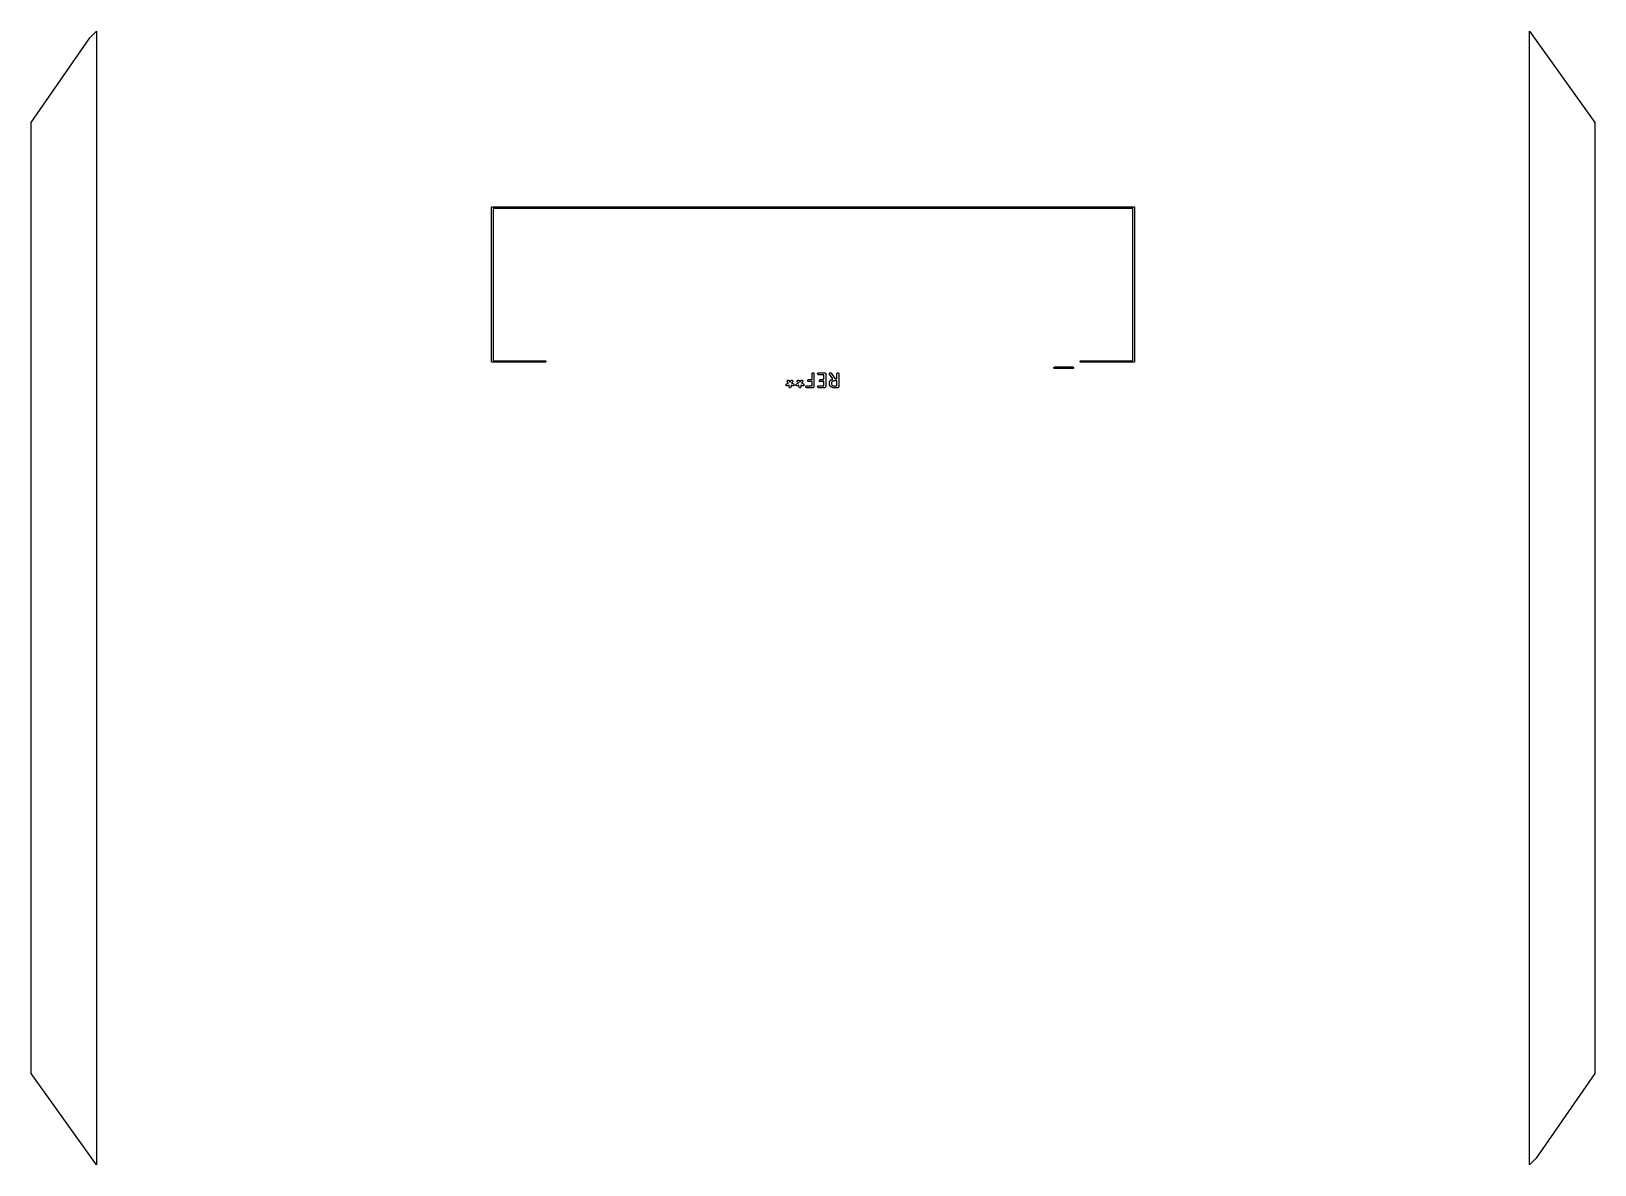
# Model space of a CAD drawing. Header units: inches. Extents: x 6.1 to 10.83, y -6.81 to -3.39.
import ezdxf

# ---------------------------------------------------------------- set-up
doc = ezdxf.new("R2010")
doc.units = ezdxf.units.IN
doc.header["$MEASUREMENT"] = 0
doc.layers.add('F.Silkscreen', color=41, linetype='CONTINUOUS', true_color=0xf2eda1)

msp = doc.modelspace()

# ---------------------------------------------------------------- linework, layer by layer
at = {"layer": 'F.Silkscreen', "linetype": 'CONTINUOUS'}
for p, q in [((6.2795, -3.4055), (6.2992, -3.3858)), ((6.2992, -3.3858), (6.2992, -6.811)), ((10.6299, -6.811), (10.6299, -3.3858)), ((10.6299, -3.3858), (10.8268, -3.6614)), ((6.1024, -3.6614), (6.2795, -3.4055)), ((6.1024, -6.5354), (6.1024, -3.6614)), ((10.8268, -3.6614), (10.8268, -6.5354)), ((7.4933, -3.9185), (7.4935, -3.9176)), ((7.4933, -4.3839), (7.4933, -3.9185)), ((7.4935, -3.9176), (7.4948, -3.9163)), ((7.4948, -3.9163), (7.4957, -3.9161)), ((7.4957, -3.9161), (9.4335, -3.9161)), ((9.4311, -3.9209), (7.498, -3.9209)), ((7.498, -3.9209), (7.498, -4.3815)), ((9.4311, -4.3815), (9.4311, -3.9209)), ((9.4335, -3.9161), (9.4344, -3.9163)), ((9.4344, -3.9163), (9.4356, -3.9176)), ((9.4356, -3.9176), (9.4358, -3.9185)), ((9.4358, -3.9185), (9.4358, -4.3839)), ((7.4935, -4.3848), (7.4933, -4.3839)), ((7.4948, -4.386), (7.4935, -4.3848)), ((7.4957, -4.3862), (7.4948, -4.386)), ((7.6551, -4.3862), (7.4957, -4.3862)), ((7.498, -4.3815), (7.6551, -4.3815)), ((7.6551, -4.3815), (7.656, -4.3817)), ((7.656, -4.386), (7.6551, -4.3862)), ((7.656, -4.3817), (7.6573, -4.383)), ((7.6573, -4.3848), (7.656, -4.386)), ((7.6573, -4.383), (7.6573, -4.3848)), ((9.2718, -4.383), (9.2731, -4.3817)), ((9.2718, -4.3848), (9.2718, -4.383)), ((9.2731, -4.386), (9.2718, -4.3848)), ((9.2731, -4.3817), (9.274, -4.3815)), ((9.274, -4.3862), (9.2731, -4.386)), ((9.274, -4.3815), (9.4311, -4.3815)), ((9.4335, -4.3862), (9.274, -4.3862)), ((9.4344, -4.386), (9.4335, -4.3862)), ((9.4356, -4.3848), (9.4344, -4.386)), ((9.4358, -4.3839), (9.4356, -4.3848)), ((8.3874, -4.4412), (8.3883, -4.4405)), ((8.3883, -4.4405), (8.3894, -4.4402)), ((8.3894, -4.4402), (8.3906, -4.4404)), ((8.3906, -4.4404), (8.3915, -4.441)), ((8.3989, -4.441), (8.3998, -4.4404)), ((8.3998, -4.4404), (8.401, -4.4402)), ((8.401, -4.4402), (8.4021, -4.4405)), ((8.4021, -4.4405), (8.403, -4.4412)), ((8.4174, -4.4412), (8.4183, -4.4405)), ((8.4183, -4.4405), (8.4194, -4.4402)), ((8.4194, -4.4402), (8.4206, -4.4404)), ((8.4206, -4.4404), (8.4215, -4.441)), ((8.4288, -4.441), (8.4298, -4.4404)), ((8.4298, -4.4404), (8.431, -4.4402)), ((8.431, -4.4402), (8.4321, -4.4405)), ((8.4321, -4.4405), (8.433, -4.4412)), ((8.4485, -4.4407), (8.449, -4.4397)), ((8.4485, -4.4419), (8.4485, -4.4407)), ((8.449, -4.4397), (8.4498, -4.4388)), ((8.4498, -4.4388), (8.4509, -4.4384)), ((8.4509, -4.4384), (8.4514, -4.4383)), ((8.4514, -4.4383), (8.4616, -4.4383)), ((8.4616, -4.4207), (8.4617, -4.4201)), ((8.4616, -4.4383), (8.4616, -4.4207)), ((8.4617, -4.4201), (8.4621, -4.419)), ((8.4621, -4.419), (8.4629, -4.4182)), ((8.4629, -4.4182), (8.464, -4.4178)), ((8.464, -4.4178), (8.4651, -4.4178)), ((8.4651, -4.4178), (8.4662, -4.4182)), ((8.4662, -4.4182), (8.467, -4.419)), ((8.467, -4.419), (8.4675, -4.4201)), ((8.4675, -4.4201), (8.4675, -4.4207)), ((8.4675, -4.4207), (8.4675, -4.46)), ((8.4785, -4.4201), (8.479, -4.419)), ((8.4785, -4.4213), (8.4785, -4.4201)), ((8.479, -4.4223), (8.4785, -4.4213)), ((8.479, -4.419), (8.4798, -4.4182)), ((8.4798, -4.4231), (8.479, -4.4223)), ((8.4798, -4.4182), (8.4809, -4.4178)), ((8.4809, -4.4236), (8.4798, -4.4231)), ((8.4809, -4.4178), (8.4814, -4.4177)), ((8.4814, -4.4236), (8.4809, -4.4236)), ((8.4814, -4.4177), (8.5002, -4.4177)), ((8.4972, -4.4236), (8.4814, -4.4236)), ((8.4842, -4.4407), (8.4846, -4.4397)), ((8.4842, -4.4419), (8.4842, -4.4407)), ((8.4846, -4.4397), (8.4854, -4.4388)), ((8.4854, -4.4388), (8.4865, -4.4384)), ((8.4865, -4.4384), (8.4871, -4.4383)), ((8.4871, -4.4383), (8.4972, -4.4383)), ((8.4972, -4.4383), (8.4972, -4.4236)), ((8.5002, -4.4177), (8.5008, -4.4178)), ((8.5008, -4.4178), (8.5018, -4.4182)), ((8.5018, -4.4182), (8.5026, -4.419)), ((8.5026, -4.419), (8.5031, -4.4201)), ((8.5031, -4.4201), (8.5031, -4.4207)), ((8.5031, -4.4207), (8.5031, -4.46)), ((8.5141, -4.4207), (8.5143, -4.4196)), ((8.5144, -4.4219), (8.5141, -4.4207)), ((8.5143, -4.4196), (8.5149, -4.4186)), ((8.5146, -4.4224), (8.5144, -4.4219)), ((8.5245, -4.4365), (8.5146, -4.4224)), ((8.5149, -4.4186), (8.5159, -4.418)), ((8.5159, -4.418), (8.517, -4.4177)), ((8.5168, -4.4411), (8.5187, -4.4392)), ((8.517, -4.4177), (8.5181, -4.4179)), ((8.5181, -4.4179), (8.5191, -4.4185)), ((8.5187, -4.4392), (8.5189, -4.439)), ((8.5189, -4.439), (8.519, -4.439)), ((8.519, -4.439), (8.5191, -4.4389)), ((8.5191, -4.4185), (8.5195, -4.419)), ((8.5191, -4.4389), (8.5192, -4.4388)), ((8.5192, -4.4388), (8.5195, -4.4387)), ((8.5192, -4.4388), (8.5192, -4.4388)), ((8.5195, -4.419), (8.5317, -4.4365)), ((8.5195, -4.4387), (8.5232, -4.4368)), ((8.5232, -4.4368), (8.5238, -4.4366)), ((8.5238, -4.4366), (8.5239, -4.4366)), ((8.5239, -4.4366), (8.524, -4.4365)), ((8.524, -4.4365), (8.5245, -4.4365)), ((8.5317, -4.4365), (8.5366, -4.4365)), ((8.5366, -4.4207), (8.5367, -4.4201)), ((8.5366, -4.4365), (8.5366, -4.4207)), ((8.5367, -4.4201), (8.5371, -4.419)), ((8.5371, -4.419), (8.5379, -4.4182)), ((8.5379, -4.4182), (8.539, -4.4178)), ((8.539, -4.4178), (8.5401, -4.4178)), ((8.5401, -4.4178), (8.5412, -4.4182)), ((8.5412, -4.4182), (8.542, -4.419)), ((8.542, -4.419), (8.5425, -4.4201)), ((8.5425, -4.4201), (8.5425, -4.4207)), ((8.5425, -4.4207), (8.5425, -4.46)), ((9.1927, -4.4017), (9.194, -4.4004)), ((9.1927, -4.4035), (9.1927, -4.4017)), ((9.194, -4.4047), (9.1927, -4.4035)), ((9.194, -4.4004), (9.1949, -4.4002)), ((9.1949, -4.4049), (9.194, -4.4047)), ((9.1949, -4.4002), (9.25, -4.4002)), ((9.25, -4.4049), (9.1949, -4.4049)), ((9.25, -4.4002), (9.2509, -4.4004)), ((9.2509, -4.4047), (9.25, -4.4049)), ((9.2509, -4.4004), (9.2522, -4.4017)), ((9.2522, -4.4035), (9.2509, -4.4047)), ((9.2522, -4.4017), (9.2522, -4.4035)), ((8.3829, -4.4538), (8.3834, -4.4528)), ((8.3829, -4.455), (8.3829, -4.4538)), ((8.3834, -4.456), (8.3829, -4.455)), ((8.3834, -4.4528), (8.3842, -4.4519)), ((8.3842, -4.4569), (8.3834, -4.456)), ((8.3842, -4.4519), (8.3847, -4.4517)), ((8.3852, -4.4573), (8.3842, -4.4569)), ((8.3847, -4.4517), (8.3905, -4.4494)), ((8.3864, -4.4573), (8.3852, -4.4573)), ((8.3869, -4.4572), (8.3864, -4.4573)), ((8.3866, -4.4433), (8.3868, -4.4422)), ((8.3869, -4.4445), (8.3866, -4.4433)), ((8.3868, -4.4422), (8.3874, -4.4412)), ((8.3872, -4.4449), (8.3869, -4.4445)), ((8.3922, -4.455), (8.3869, -4.4572)), ((8.3905, -4.4494), (8.3872, -4.4449)), ((8.3915, -4.441), (8.3919, -4.4414)), ((8.3919, -4.4414), (8.3952, -4.4458)), ((8.3922, -4.46), (8.3922, -4.455)), ((8.3923, -4.4606), (8.3922, -4.46)), ((8.3927, -4.4617), (8.3923, -4.4606)), ((8.3936, -4.4625), (8.3927, -4.4617)), ((8.3946, -4.4629), (8.3936, -4.4625)), ((8.3958, -4.4629), (8.3946, -4.4629)), ((8.3952, -4.4458), (8.3985, -4.4414)), ((8.3968, -4.4625), (8.3958, -4.4629)), ((8.3977, -4.4617), (8.3968, -4.4625)), ((8.3981, -4.4606), (8.3977, -4.4617)), ((8.3982, -4.46), (8.3981, -4.4606)), ((8.4035, -4.4572), (8.3982, -4.455)), ((8.3982, -4.455), (8.3982, -4.46)), ((8.3985, -4.4414), (8.3989, -4.441)), ((8.4032, -4.4449), (8.3999, -4.4494)), ((8.3999, -4.4494), (8.4057, -4.4517)), ((8.403, -4.4412), (8.4036, -4.4422)), ((8.4035, -4.4445), (8.4032, -4.4449)), ((8.4038, -4.4433), (8.4035, -4.4445)), ((8.404, -4.4573), (8.4035, -4.4572)), ((8.4036, -4.4422), (8.4038, -4.4433)), ((8.4052, -4.4573), (8.404, -4.4573)), ((8.4062, -4.4569), (8.4052, -4.4573)), ((8.4057, -4.4517), (8.4062, -4.4519)), ((8.4062, -4.4519), (8.407, -4.4528)), ((8.407, -4.456), (8.4062, -4.4569)), ((8.407, -4.4528), (8.4075, -4.4538)), ((8.4075, -4.455), (8.407, -4.456)), ((8.4075, -4.4538), (8.4075, -4.455)), ((8.4129, -4.4538), (8.4134, -4.4528)), ((8.4129, -4.455), (8.4129, -4.4538)), ((8.4133, -4.456), (8.4129, -4.455)), ((8.4142, -4.4569), (8.4133, -4.456)), ((8.4134, -4.4528), (8.4142, -4.4519)), ((8.4142, -4.4519), (8.4147, -4.4517)), ((8.4152, -4.4573), (8.4142, -4.4569)), ((8.4147, -4.4517), (8.4205, -4.4494)), ((8.4164, -4.4573), (8.4152, -4.4573)), ((8.4169, -4.4572), (8.4164, -4.4573)), ((8.4166, -4.4433), (8.4168, -4.4422)), ((8.4169, -4.4445), (8.4166, -4.4433)), ((8.4168, -4.4422), (8.4174, -4.4412)), ((8.4172, -4.4449), (8.4169, -4.4445)), ((8.4222, -4.455), (8.4169, -4.4572)), ((8.4205, -4.4494), (8.4172, -4.4449)), ((8.4215, -4.441), (8.4219, -4.4414)), ((8.4219, -4.4414), (8.4252, -4.4458)), ((8.4222, -4.46), (8.4222, -4.455)), ((8.4223, -4.4606), (8.4222, -4.46)), ((8.4227, -4.4617), (8.4223, -4.4606)), ((8.4236, -4.4625), (8.4227, -4.4617)), ((8.4246, -4.4629), (8.4236, -4.4625)), ((8.4258, -4.4629), (8.4246, -4.4629)), ((8.4252, -4.4458), (8.4285, -4.4414)), ((8.4268, -4.4625), (8.4258, -4.4629)), ((8.4277, -4.4617), (8.4268, -4.4625)), ((8.4281, -4.4606), (8.4277, -4.4617)), ((8.4335, -4.4572), (8.4281, -4.455)), ((8.4281, -4.455), (8.4281, -4.46)), ((8.4281, -4.46), (8.4281, -4.4606)), ((8.4285, -4.4414), (8.4288, -4.441)), ((8.4332, -4.4449), (8.4299, -4.4494)), ((8.4299, -4.4494), (8.4357, -4.4517)), ((8.433, -4.4412), (8.4336, -4.4422)), ((8.4335, -4.4445), (8.4332, -4.4449)), ((8.4338, -4.4433), (8.4335, -4.4445)), ((8.434, -4.4573), (8.4335, -4.4572)), ((8.4336, -4.4422), (8.4338, -4.4433)), ((8.4352, -4.4573), (8.434, -4.4573)), ((8.4362, -4.4569), (8.4352, -4.4573)), ((8.4357, -4.4517), (8.4362, -4.4519)), ((8.4362, -4.4519), (8.437, -4.4528)), ((8.437, -4.456), (8.4362, -4.4569)), ((8.437, -4.4528), (8.4375, -4.4538)), ((8.4375, -4.455), (8.437, -4.456)), ((8.4375, -4.4538), (8.4375, -4.455)), ((8.4429, -4.4595), (8.4434, -4.4584)), ((8.4429, -4.4606), (8.4429, -4.4595)), ((8.4434, -4.4617), (8.4429, -4.4606)), ((8.4434, -4.4584), (8.4442, -4.4576)), ((8.4442, -4.4625), (8.4434, -4.4617)), ((8.4442, -4.4576), (8.4452, -4.4572)), ((8.4452, -4.4629), (8.4442, -4.4625)), ((8.4452, -4.4572), (8.4458, -4.4571)), ((8.4458, -4.463), (8.4452, -4.4629)), ((8.4458, -4.4571), (8.4616, -4.4571)), ((8.4646, -4.463), (8.4458, -4.463)), ((8.449, -4.4429), (8.4485, -4.4419)), ((8.4498, -4.4438), (8.449, -4.4429)), ((8.4509, -4.4442), (8.4498, -4.4438)), ((8.4514, -4.4443), (8.4509, -4.4442)), ((8.4616, -4.4443), (8.4514, -4.4443)), ((8.4616, -4.4571), (8.4616, -4.4443)), ((8.4651, -4.4629), (8.4646, -4.463)), ((8.4662, -4.4625), (8.4651, -4.4629)), ((8.467, -4.4617), (8.4662, -4.4625)), ((8.4675, -4.4606), (8.467, -4.4617)), ((8.4675, -4.46), (8.4675, -4.4606)), ((8.4785, -4.4595), (8.479, -4.4584)), ((8.4785, -4.4606), (8.4785, -4.4595)), ((8.479, -4.4617), (8.4785, -4.4606)), ((8.479, -4.4584), (8.4798, -4.4576)), ((8.4798, -4.4625), (8.479, -4.4617)), ((8.4798, -4.4576), (8.4809, -4.4572)), ((8.4809, -4.4629), (8.4798, -4.4625)), ((8.4809, -4.4572), (8.4814, -4.4571)), ((8.4814, -4.463), (8.4809, -4.4629)), ((8.4814, -4.4571), (8.4972, -4.4571)), ((8.5002, -4.463), (8.4814, -4.463)), ((8.4846, -4.4429), (8.4842, -4.4419)), ((8.4854, -4.4438), (8.4846, -4.4429)), ((8.4865, -4.4442), (8.4854, -4.4438)), ((8.4871, -4.4443), (8.4865, -4.4442)), ((8.4972, -4.4443), (8.4871, -4.4443)), ((8.4972, -4.4571), (8.4972, -4.4443)), ((8.5008, -4.4629), (8.5002, -4.463)), ((8.5018, -4.4625), (8.5008, -4.4629)), ((8.5026, -4.4617), (8.5018, -4.4625)), ((8.5031, -4.4606), (8.5026, -4.4617)), ((8.5031, -4.46), (8.5031, -4.4606)), ((8.5141, -4.4469), (8.5142, -4.4463)), ((8.5141, -4.4525), (8.5141, -4.4469)), ((8.5142, -4.4531), (8.5141, -4.4525)), ((8.5142, -4.4461), (8.5144, -4.4456)), ((8.5142, -4.4462), (8.5142, -4.4461)), ((8.5142, -4.4463), (8.5142, -4.4462)), ((8.5142, -4.4532), (8.5142, -4.4531)), ((8.5142, -4.4533), (8.5142, -4.4532)), ((8.5144, -4.4539), (8.5142, -4.4533)), ((8.5144, -4.4456), (8.5163, -4.4419)), ((8.5163, -4.4576), (8.5144, -4.4539)), ((8.5163, -4.4419), (8.5165, -4.4416)), ((8.5165, -4.4579), (8.5163, -4.4576)), ((8.5165, -4.4415), (8.5166, -4.4414)), ((8.5165, -4.4416), (8.5165, -4.4415)), ((8.5165, -4.4415), (8.5165, -4.4415)), ((8.5165, -4.458), (8.5165, -4.4579)), ((8.5165, -4.4579), (8.5165, -4.4579)), ((8.5166, -4.4581), (8.5165, -4.458)), ((8.5166, -4.4414), (8.5167, -4.4413)), ((8.5167, -4.4582), (8.5166, -4.4581)), ((8.5167, -4.4413), (8.5168, -4.4411)), ((8.5168, -4.4584), (8.5167, -4.4582)), ((8.5187, -4.4603), (8.5168, -4.4584)), ((8.5189, -4.4604), (8.5187, -4.4603)), ((8.519, -4.4605), (8.5189, -4.4604)), ((8.5191, -4.4606), (8.519, -4.4605)), ((8.5192, -4.4606), (8.5191, -4.4606)), ((8.5192, -4.4607), (8.5192, -4.4606)), ((8.5195, -4.4608), (8.5192, -4.4607)), ((8.5232, -4.4627), (8.5195, -4.4608)), ((8.5214, -4.4449), (8.52, -4.4476)), ((8.52, -4.4476), (8.52, -4.4519)), ((8.52, -4.4519), (8.5214, -4.4545)), ((8.5226, -4.4437), (8.5214, -4.4449)), ((8.5214, -4.4545), (8.5226, -4.4557)), ((8.5253, -4.4424), (8.5226, -4.4437)), ((8.5226, -4.4557), (8.5253, -4.4571)), ((8.5238, -4.4629), (8.5232, -4.4627)), ((8.5239, -4.4629), (8.5238, -4.4629)), ((8.524, -4.4629), (8.5239, -4.4629)), ((8.5246, -4.463), (8.524, -4.4629)), ((8.5396, -4.463), (8.5246, -4.463)), ((8.5366, -4.4424), (8.5253, -4.4424)), ((8.5253, -4.4571), (8.5366, -4.4571)), ((8.5366, -4.4571), (8.5366, -4.4424)), ((8.5401, -4.4629), (8.5396, -4.463)), ((8.5412, -4.4625), (8.5401, -4.4629)), ((8.542, -4.4617), (8.5412, -4.4625)), ((8.5425, -4.4606), (8.542, -4.4617)), ((8.5425, -4.46), (8.5425, -4.4606)), ((6.2992, -6.811), (6.1024, -6.5354)), ((10.8268, -6.5354), (10.6496, -6.7913)), ((10.6496, -6.7913), (10.6299, -6.811))]:
    msp.add_line(p, q, dxfattribs=at)

doc.saveas('drawing.dxf')
